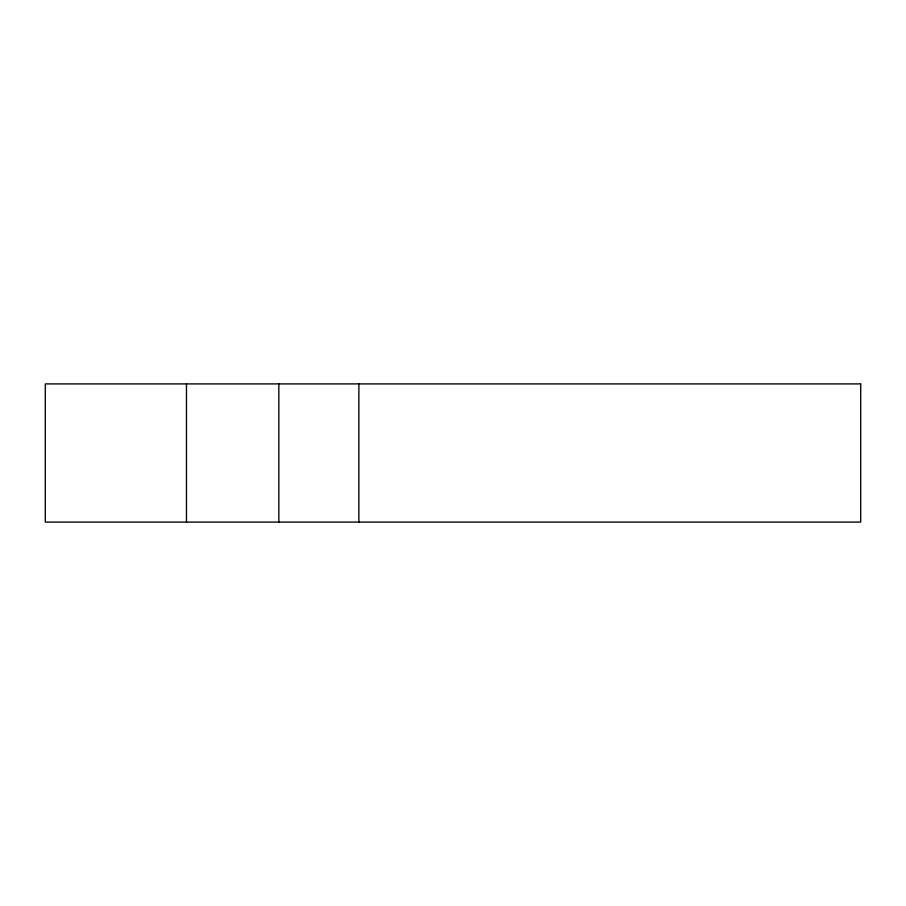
<?xml version="1.0" encoding="UTF-8"?>
<svg xmlns="http://www.w3.org/2000/svg" width="906" height="906" viewBox="0 0 906 906"><rect width="100%" height="100%" fill="white"/><g stroke="black" fill="none" stroke-linecap="round" stroke-linejoin="round"><path stroke-width="1.36" d="M358.867 383.906L358.867 522.094M278.833 383.906L278.833 522.094M186.477 383.906L186.477 522.094M860.7 383.906L45.3 383.906L45.3 522.094L860.7 522.094L860.7 383.906"/></g></svg>
